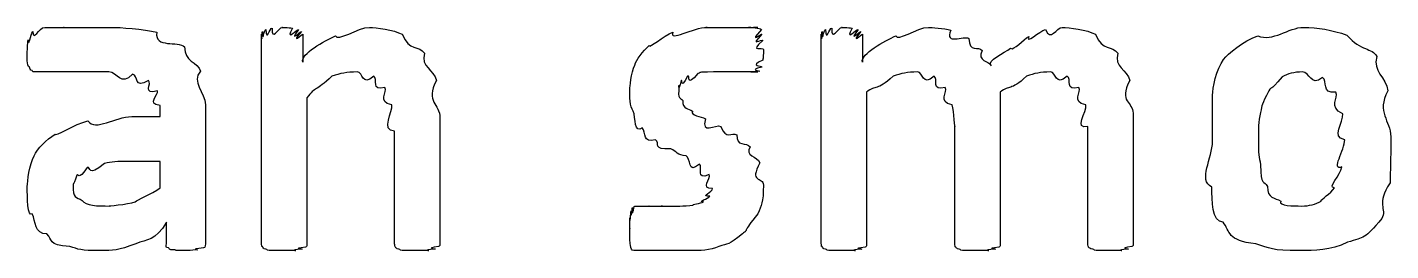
# Model space of a CAD drawing. Header units: millimetres. Extents: x 0 to 216, y 0 to 279.
# Drawn here: x 182.37 to 193.16, y 29.23 to 30.99 of the extents above; entities that cross this region are included whole.
import ezdxf

# ---------------------------------------------------------------- set-up
doc = ezdxf.new("R2010")
doc.units = ezdxf.units.MM
doc.layers.get('0').update_dxf_attribs({"linetype": 'CONTINUOUS'})

msp = doc.modelspace()

# ---------------------------------------------------------------- linework, layer by layer
at = {"color": 0}
for p, q in [((184.224, 29.2806), (184.224, 30.9342)), ((184.55, 30.9342), (184.55, 30.7137)), ((188.656, 29.2806), (188.656, 30.9342)), ((188.981, 30.9342), (188.981, 30.7137)), ((189.014, 30.4767), (189.014, 29.2806)), ((190.073, 30.4767), (190.073, 29.2806)), ((183.421, 30.2838), (183.421, 30.372)), ((183.779, 30.3775), (183.779, 29.2806)), ((184.583, 30.4326), (184.583, 29.2806)), ((183.195, 30.2838), (183.421, 30.2838)), ((185.636, 30.2727), (185.636, 29.2806)), ((191.125, 30.3113), (191.125, 29.2806)), ((185.277, 29.2806), (185.277, 30.168)), ((189.714, 29.2806), (189.714, 30.2066)), ((190.767, 29.2806), (190.767, 30.2066)), ((193.165, 30.1239), (193.165, 30.1239)), ((192.801, 30.1019), (192.801, 30.1019)), ((183.421, 29.931), (183.184, 29.931)), ((183.421, 29.7215), (183.421, 29.931)), ((188.197, 29.7436), (188.197, 29.7436)), ((183.471, 29.2806), (183.471, 29.4514))]:
    msp.add_line(p, q, dxfattribs=at)
for points in [[(182.412, 30.9563), (182.415, 30.8708), (182.462, 30.9893), (182.506, 30.9893)], [(182.506, 30.9893), (182.503, 30.9893), (182.601, 30.9893), (182.66, 30.9893)], [(182.66, 30.9893), (182.622, 30.9893), (182.782, 30.9893), (182.848, 30.9893)], [(182.848, 30.9893), (182.875, 30.9893), (182.987, 30.9893), (183.057, 30.9893)], [(183.057, 30.9893), (183.076, 30.9893), (183.301, 30.9755), (183.393, 30.9507)], [(184.307, 30.9838), (184.302, 30.8708), (184.357, 30.9893), (184.39, 30.9893)], [(184.39, 30.9893), (184.363, 30.9893), (184.445, 30.9866), (184.467, 30.9838)], [(184.809, 30.9232), (184.82, 30.8708), (184.986, 30.9893), (185.079, 30.9893)], [(185.079, 30.9893), (185.131, 30.9893), (185.268, 30.97), (185.338, 30.9342)], [(187.481, 30.9507), (187.444, 30.8708), (187.647, 30.9893), (187.751, 30.9893)], [(187.751, 30.9893), (187.708, 30.9893), (187.839, 30.9893), (187.883, 30.9893)], [(187.883, 30.9893), (187.913, 30.9893), (187.967, 30.9893), (188.004, 30.9893)], [(188.004, 30.9893), (187.988, 30.9893), (188.072, 30.9893), (188.098, 30.9893)], [(188.098, 30.9893), (188.039, 30.9893), (188.142, 30.9893), (188.153, 30.9893)], [(188.153, 30.9893), (188.065, 30.9893), (188.177, 30.9838), (188.181, 30.9728)], [(188.739, 30.9838), (188.733, 30.8708), (188.788, 30.9893), (188.821, 30.9893)], [(188.821, 30.9893), (188.795, 30.9893), (188.877, 30.9866), (188.899, 30.9838)], [(189.246, 30.9232), (189.252, 30.8708), (189.417, 30.9893), (189.505, 30.9893)], [(189.505, 30.9893), (189.523, 30.9893), (189.629, 30.981), (189.682, 30.9673)], [(190.431, 30.9728), (190.471, 30.8708), (190.519, 30.9893), (190.563, 30.9893)], [(190.563, 30.9893), (190.621, 30.9893), (190.758, 30.97), (190.828, 30.9342)], [(192.112, 30.9232), (192.231, 30.8708), (192.355, 30.9893), (192.476, 30.9893)], [(192.476, 30.9893), (192.584, 30.9893), (192.703, 30.9687), (192.818, 30.9287)], [(182.368, 30.7909), (182.368, 30.7826), (182.37, 30.8681), (182.374, 30.8901)], [(182.374, 30.8901), (182.379, 30.8267), (182.393, 30.9342), (182.412, 30.9563)], [(183.393, 30.9507), (183.378, 30.8198), (183.559, 30.886), (183.614, 30.835)], [(184.224, 30.9342), (184.224, 30.8419), (184.226, 30.948), (184.23, 30.9563)], [(184.23, 30.9563), (184.231, 30.8571), (184.242, 30.9687), (184.258, 30.9728)], [(184.258, 30.9728), (184.26, 30.8681), (184.288, 30.9838), (184.307, 30.9838)], [(184.467, 30.9838), (184.408, 30.8681), (184.506, 30.9797), (184.517, 30.9728)], [(184.517, 30.9728), (184.43, 30.8571), (184.535, 30.9631), (184.539, 30.9563)], [(184.539, 30.9563), (184.441, 30.8419), (184.55, 30.9411), (184.55, 30.9342)], [(184.55, 30.7137), (184.529, 30.7826), (184.723, 30.8791), (184.809, 30.9232)], [(185.338, 30.9342), (185.393, 30.7978), (185.47, 30.8474), (185.514, 30.7854)], [(187.293, 30.846), (187.293, 30.8198), (187.406, 30.9246), (187.481, 30.9507)], [(188.181, 30.9728), (188.072, 30.8488), (188.186, 30.948), (188.186, 30.9342)], [(188.186, 30.9342), (188.076, 30.824), (188.192, 30.9066), (188.192, 30.8846)], [(188.192, 30.8846), (188.079, 30.7826), (188.197, 30.8419), (188.197, 30.813)], [(188.656, 30.9342), (188.656, 30.8419), (188.657, 30.948), (188.662, 30.9563)], [(188.662, 30.9563), (188.663, 30.8571), (188.674, 30.9687), (188.689, 30.9728)], [(188.689, 30.9728), (188.692, 30.8681), (188.72, 30.9838), (188.739, 30.9838)], [(188.899, 30.9838), (188.839, 30.8681), (188.937, 30.9797), (188.948, 30.9728)], [(188.948, 30.9728), (188.861, 30.8571), (188.966, 30.9631), (188.97, 30.9563)], [(188.97, 30.9563), (188.873, 30.8419), (188.981, 30.9411), (188.981, 30.9342)], [(188.981, 30.7137), (188.965, 30.7826), (189.161, 30.8791), (189.246, 30.9232)], [(189.682, 30.9673), (189.629, 30.8419), (189.784, 30.9301), (189.825, 30.9011)], [(189.825, 30.9011), (189.828, 30.7867), (189.899, 30.8433), (189.93, 30.8074)], [(190.155, 30.824), (190.178, 30.8019), (190.255, 30.8956), (190.299, 30.9177)], [(190.299, 30.9177), (190.266, 30.8488), (190.387, 30.9618), (190.431, 30.9728)], [(190.828, 30.9342), (190.883, 30.7978), (190.96, 30.8474), (191.004, 30.7854)], [(191.842, 30.7358), (191.875, 30.7826), (191.994, 30.8791), (192.112, 30.9232)], [(192.818, 30.9287), (192.933, 30.7937), (193.014, 30.835), (193.055, 30.7578)], [(182.368, 30.7248), (182.368, 30.7165), (182.368, 30.7689), (182.368, 30.7909)], [(183.614, 30.835), (183.61, 30.7165), (183.715, 30.7192), (183.741, 30.6421)], [(185.514, 30.7854), (185.481, 30.6765), (185.589, 30.6544), (185.608, 30.5704)], [(187.178, 30.6917), (187.19, 30.7316), (187.241, 30.8019), (187.293, 30.846)], [(188.197, 30.813), (188.197, 30.7248), (188.195, 30.7551), (188.192, 30.7303)], [(189.93, 30.8074), (189.887, 30.7137), (189.982, 30.7303), (190.001, 30.6862)], [(190.001, 30.6862), (189.96, 30.7248), (190.107, 30.7867), (190.155, 30.824)], [(191.004, 30.7854), (190.971, 30.6765), (191.079, 30.6544), (191.098, 30.5704)], [(182.385, 30.6751), (182.371, 30.6765), (182.371, 30.7055), (182.368, 30.7248)], [(182.407, 30.6476), (182.386, 30.6503), (182.392, 30.6641), (182.385, 30.6751)], [(187.139, 30.5098), (187.139, 30.5001), (187.151, 30.6366), (187.178, 30.6917)], [(188.186, 30.6751), (188.068, 30.6476), (188.177, 30.6489), (188.17, 30.6421)], [(188.192, 30.7303), (188.076, 30.6765), (188.189, 30.6889), (188.186, 30.6751)], [(191.754, 30.4546), (191.754, 30.507), (191.783, 30.6586), (191.842, 30.7358)], [(193.055, 30.7578), (193.018, 30.6434), (193.128, 30.5938), (193.143, 30.4877)], [(182.434, 30.6366), (182.401, 30.6366), (182.414, 30.6393), (182.407, 30.6476)], [(182.506, 30.6366), (182.426, 30.6366), (182.448, 30.6366), (182.434, 30.6366)], [(182.627, 30.6366), (182.492, 30.6366), (182.539, 30.6366), (182.506, 30.6366)], [(182.793, 30.6366), (182.706, 30.6366), (182.674, 30.6366), (182.627, 30.6366)], [(183.013, 30.6366), (182.834, 30.6366), (182.859, 30.6366), (182.793, 30.6366)], [(183.201, 30.62), (183.107, 30.518), (183.086, 30.6366), (183.013, 30.6366)], [(183.327, 30.5704), (183.209, 30.496), (183.251, 30.609), (183.201, 30.62)], [(183.399, 30.4877), (183.275, 30.4519), (183.36, 30.5484), (183.327, 30.5704)], [(183.741, 30.6421), (183.661, 30.5621), (183.779, 30.4767), (183.779, 30.3775)], [(184.781, 30.6035), (184.65, 30.4781), (184.652, 30.5277), (184.583, 30.4326)], [(184.98, 30.6366), (184.897, 30.6366), (184.847, 30.6255), (184.781, 30.6035)], [(185.112, 30.6035), (185.014, 30.518), (185.031, 30.6366), (184.98, 30.6366)], [(185.2, 30.5153), (185.087, 30.4781), (185.148, 30.5842), (185.112, 30.6035)], [(185.608, 30.5704), (185.517, 30.394), (185.636, 30.3899), (185.636, 30.2727)], [(187.547, 30.5704), (187.517, 30.4629), (187.53, 30.5456), (187.53, 30.5318)], [(187.597, 30.6035), (187.538, 30.4891), (187.558, 30.5842), (187.547, 30.5704)], [(187.679, 30.6255), (187.583, 30.507), (187.619, 30.6145), (187.597, 30.6035)], [(187.801, 30.6366), (187.653, 30.6366), (187.715, 30.6324), (187.679, 30.6255)], [(187.938, 30.6366), (187.867, 30.6366), (187.851, 30.6366), (187.801, 30.6366)], [(188.043, 30.6366), (187.947, 30.6366), (187.978, 30.6366), (187.938, 30.6366)], [(188.115, 30.6366), (188.006, 30.6366), (188.072, 30.6366), (188.043, 30.6366)], [(188.153, 30.6366), (188.043, 30.6366), (188.133, 30.6366), (188.115, 30.6366)], [(188.17, 30.6421), (188.057, 30.6366), (188.16, 30.6366), (188.153, 30.6366)], [(189.224, 30.6035), (189.089, 30.4781), (189.092, 30.5428), (189.014, 30.4767)], [(189.417, 30.6366), (189.335, 30.6366), (189.29, 30.6255), (189.224, 30.6035)], [(189.549, 30.6035), (189.45, 30.518), (189.468, 30.6366), (189.417, 30.6366)], [(189.637, 30.5153), (189.523, 30.4781), (189.585, 30.5842), (189.549, 30.6035)], [(190.282, 30.6035), (190.147, 30.4781), (190.15, 30.5428), (190.073, 30.4767)], [(190.47, 30.6366), (190.39, 30.6366), (190.344, 30.6255), (190.282, 30.6035)], [(190.602, 30.6035), (190.504, 30.518), (190.521, 30.6366), (190.47, 30.6366)], [(190.696, 30.5153), (190.581, 30.4781), (190.642, 30.5842), (190.602, 30.6035)], [(191.098, 30.5704), (191.007, 30.394), (191.125, 30.4023), (191.125, 30.3113)], [(192.305, 30.598), (192.198, 30.4671), (192.229, 30.5346), (192.2, 30.4877)], [(192.465, 30.6366), (192.4, 30.6366), (192.349, 30.6228), (192.305, 30.598)], [(192.625, 30.5925), (192.526, 30.518), (192.527, 30.6366), (192.465, 30.6366)], [(192.73, 30.4767), (192.614, 30.4629), (192.669, 30.5663), (192.625, 30.5925)], [(183.421, 30.372), (183.305, 30.3857), (183.413, 30.4546), (183.399, 30.4877)], [(185.255, 30.3775), (185.135, 30.4009), (185.225, 30.4781), (185.2, 30.5153)], [(187.167, 30.3279), (187.139, 30.3637), (187.139, 30.4395), (187.139, 30.5098)], [(187.53, 30.5318), (187.517, 30.4009), (187.538, 30.4436), (187.558, 30.4105)], [(189.692, 30.3775), (189.571, 30.4009), (189.662, 30.4781), (189.637, 30.5153)], [(190.751, 30.3775), (190.629, 30.4009), (190.72, 30.4781), (190.696, 30.5153)], [(191.754, 30.0909), (191.754, 30.1694), (191.754, 30.3444), (191.754, 30.4546)], [(192.2, 30.4877), (192.14, 30.372), (192.148, 30.383), (192.134, 30.3168)], [(192.785, 30.3058), (192.665, 30.3637), (192.755, 30.4285), (192.73, 30.4767)], [(193.143, 30.4877), (193.047, 30.3127), (193.165, 30.2589), (193.165, 30.1239)], [(185.277, 30.168), (185.161, 30.1763), (185.269, 30.3251), (185.255, 30.3775)], [(187.558, 30.4105), (187.558, 30.3389), (187.605, 30.3527), (187.635, 30.3279)], [(189.714, 30.2066), (189.714, 30.1763), (189.706, 30.3251), (189.692, 30.3775)], [(190.767, 30.2066), (190.652, 30.1763), (190.762, 30.3251), (190.751, 30.3775)], [(182.589, 30.146), (182.585, 30.1212), (182.745, 30.2286), (182.848, 30.2507)], [(182.848, 30.2507), (182.908, 30.1653), (183.066, 30.2838), (183.195, 30.2838)], [(187.238, 30.1956), (187.175, 30.1432), (187.185, 30.2755), (187.167, 30.3279)], [(187.635, 30.3279), (187.62, 30.2907), (187.702, 30.2852), (187.74, 30.2672)], [(187.74, 30.2672), (187.697, 30.1363), (187.82, 30.2286), (187.861, 30.2066)], [(192.134, 30.3168), (192.114, 30.2424), (192.118, 30.1859), (192.118, 30.1129)], [(192.801, 30.1019), (192.687, 30.1184), (192.796, 30.2424), (192.785, 30.3058)], [(182.423, 29.9751), (182.445, 30.0302), (182.518, 30.1019), (182.589, 30.146)], [(187.343, 30.1019), (187.238, 30.0702), (187.271, 30.1584), (187.238, 30.1956)], [(187.861, 30.2066), (187.9, 30.0964), (187.947, 30.1653), (187.988, 30.1405)], [(187.988, 30.1405), (187.979, 30.044), (188.062, 30.0826), (188.093, 30.0468)], [(193.165, 30.1239), (193.165, 29.9268), (193.162, 29.8704), (193.16, 29.7601)], [(187.464, 30.0302), (187.315, 30.0192), (187.383, 30.0757), (187.343, 30.1019)], [(187.585, 29.9751), (187.517, 29.9779), (187.508, 30.0109), (187.464, 30.0302)], [(188.093, 30.0468), (188.043, 29.9751), (188.151, 29.9709), (188.17, 29.92)], [(191.748, 29.727), (191.636, 29.7835), (191.754, 29.9544), (191.754, 30.0909)], [(192.118, 30.1129), (192.114, 29.9779), (192.123, 29.9696), (192.134, 29.9034)], [(192.779, 29.8869), (192.687, 29.8497), (192.801, 30.0247), (192.801, 30.1019)], [(182.368, 29.7326), (182.368, 29.7725), (182.386, 29.9048), (182.423, 29.9751)], [(182.98, 29.9145), (182.838, 29.7946), (182.878, 29.8952), (182.842, 29.8814)], [(183.184, 29.931), (183.07, 29.931), (183.038, 29.9255), (182.98, 29.9145)], [(187.69, 29.909), (187.594, 29.8235), (187.626, 29.9558), (187.585, 29.9751)], [(187.767, 29.8263), (187.657, 29.7767), (187.723, 29.8869), (187.69, 29.909)], [(188.17, 29.92), (188.079, 29.7574), (188.197, 29.8125), (188.197, 29.7436)], [(182.76, 29.8208), (182.728, 29.7174), (182.732, 29.7725), (182.732, 29.7436)], [(182.842, 29.8814), (182.765, 29.7656), (182.777, 29.8456), (182.76, 29.8208)], [(187.795, 29.716), (187.693, 29.7133), (187.785, 29.7959), (187.767, 29.8263)], [(192.134, 29.9034), (192.136, 29.7326), (192.163, 29.7835), (192.189, 29.7326)], [(192.719, 29.7215), (192.661, 29.7215), (192.768, 29.8235), (192.779, 29.8869)], [(182.407, 29.5176), (182.368, 29.4817), (182.368, 29.6513), (182.368, 29.7326)], [(182.732, 29.7436), (182.728, 29.6361), (182.755, 29.6513), (182.804, 29.6223)], [(183.223, 29.6113), (183.235, 29.6251), (183.351, 29.6733), (183.421, 29.7215)], [(187.773, 29.6554), (187.693, 29.6471), (187.795, 29.694), (187.795, 29.716)], [(188.197, 29.7436), (188.197, 29.603), (188.182, 29.5837), (188.153, 29.5176)], [(191.837, 29.4514), (191.75, 29.4528), (191.748, 29.6195), (191.748, 29.727)], [(192.189, 29.7326), (192.187, 29.6333), (192.25, 29.6458), (192.294, 29.6168)], [(192.614, 29.6168), (192.606, 29.6292), (192.693, 29.6774), (192.719, 29.7215)], [(193.16, 29.7601), (193.044, 29.592), (193.138, 29.5589), (193.094, 29.479)], [(182.804, 29.6223), (182.827, 29.5782), (182.926, 29.5782), (183.019, 29.5782)], [(183.019, 29.5782), (182.993, 29.5782), (183.159, 29.5892), (183.223, 29.6113)], [(187.641, 29.5837), (187.624, 29.5892), (187.701, 29.6003), (187.723, 29.6113)], [(187.723, 29.6113), (187.668, 29.6113), (187.762, 29.6361), (187.773, 29.6554)], [(192.294, 29.6168), (192.275, 29.5782), (192.393, 29.5782), (192.46, 29.5782)], [(192.46, 29.5782), (192.518, 29.5782), (192.57, 29.5906), (192.614, 29.6168)], [(182.523, 29.3577), (182.423, 29.3577), (182.436, 29.4542), (182.407, 29.5176)], [(187.139, 29.4845), (187.142, 29.4197), (187.146, 29.5245), (187.15, 29.5396)], [(187.139, 29.4018), (187.139, 29.3756), (187.139, 29.4624), (187.139, 29.4845)], [(187.15, 29.5396), (187.15, 29.4487), (187.157, 29.5631), (187.161, 29.5672)], [(187.161, 29.5672), (187.157, 29.4597), (187.169, 29.5782), (187.178, 29.5782)], [(187.178, 29.5782), (187.175, 29.5782), (187.202, 29.5782), (187.222, 29.5782)], [(187.222, 29.5782), (187.216, 29.5782), (187.267, 29.5782), (187.293, 29.5782)], [(187.293, 29.5782), (187.271, 29.5782), (187.357, 29.5782), (187.398, 29.5782)], [(187.398, 29.5782), (187.351, 29.5782), (187.483, 29.5782), (187.536, 29.5782)], [(187.536, 29.5782), (187.561, 29.5782), (187.61, 29.5796), (187.641, 29.5837)], [(188.153, 29.5176), (188.023, 29.3577), (188.087, 29.4018), (188.032, 29.3577)], [(193.094, 29.479), (192.956, 29.3136), (192.959, 29.3357), (192.823, 29.2916)], [(183.471, 29.4514), (183.382, 29.2985), (183.316, 29.3164), (183.228, 29.2806)], [(187.144, 29.2696), (187.139, 29.2874), (187.139, 29.3467), (187.139, 29.4018)], [(192.096, 29.2806), (191.867, 29.3026), (191.895, 29.377), (191.837, 29.4514)], [(182.704, 29.2585), (182.523, 29.2696), (182.573, 29.3136), (182.523, 29.3577)], [(183.228, 29.2806), (183.087, 29.2255), (183.046, 29.2255), (182.947, 29.2255)], [(183.487, 29.2475), (183.455, 29.2475), (183.471, 29.2654), (183.471, 29.2806)], [(183.779, 29.2806), (183.779, 29.2475), (183.774, 29.2544), (183.763, 29.2475)], [(184.23, 29.2585), (184.224, 29.2544), (184.224, 29.2723), (184.224, 29.2806)], [(184.583, 29.2806), (184.58, 29.2503), (184.579, 29.2599), (184.572, 29.253)], [(185.283, 29.253), (185.279, 29.2503), (185.277, 29.2696), (185.277, 29.2806)], [(185.636, 29.2806), (185.636, 29.2544), (185.631, 29.2654), (185.625, 29.2585)], [(187.172, 29.2255), (187.15, 29.2255), (187.151, 29.2392), (187.144, 29.2696)], [(188.032, 29.3577), (187.918, 29.2696), (187.918, 29.2806), (187.845, 29.2585)], [(188.662, 29.2585), (188.656, 29.2544), (188.656, 29.2723), (188.656, 29.2806)], [(189.014, 29.2806), (189.012, 29.2503), (189.01, 29.2599), (189.004, 29.253)], [(189.72, 29.253), (189.714, 29.2503), (189.714, 29.2696), (189.714, 29.2806)], [(190.073, 29.2806), (190.07, 29.2503), (190.069, 29.2599), (190.062, 29.253)], [(190.773, 29.253), (190.769, 29.2503), (190.767, 29.2696), (190.767, 29.2806)], [(191.125, 29.2806), (191.125, 29.2544), (191.122, 29.2654), (191.115, 29.2585)], [(192.443, 29.2255), (192.217, 29.2255), (192.213, 29.2433), (192.096, 29.2806)], [(192.823, 29.2916), (192.687, 29.2255), (192.564, 29.2255), (192.443, 29.2255)], [(182.947, 29.2255), (182.783, 29.2255), (182.777, 29.2365), (182.704, 29.2585)], [(183.537, 29.231), (183.478, 29.2323), (183.498, 29.2392), (183.487, 29.2475)], [(183.625, 29.2255), (183.522, 29.2255), (183.559, 29.2268), (183.537, 29.231)], [(183.713, 29.231), (183.599, 29.2255), (183.665, 29.2255), (183.625, 29.2255)], [(183.763, 29.2475), (183.639, 29.2323), (183.735, 29.2337), (183.713, 29.231)], [(184.258, 29.2365), (184.235, 29.2392), (184.237, 29.2503), (184.23, 29.2585)], [(184.313, 29.2255), (184.26, 29.2282), (184.271, 29.2323), (184.258, 29.2365)], [(184.401, 29.2255), (184.308, 29.2255), (184.337, 29.2255), (184.313, 29.2255)], [(184.489, 29.2255), (184.379, 29.2255), (184.437, 29.2255), (184.401, 29.2255)], [(184.544, 29.2365), (184.426, 29.2282), (184.514, 29.2282), (184.489, 29.2255)], [(184.572, 29.253), (184.452, 29.2392), (184.558, 29.2433), (184.544, 29.2365)], [(185.31, 29.2365), (185.289, 29.2392), (185.289, 29.2489), (185.283, 29.253)], [(185.365, 29.2255), (185.316, 29.2282), (185.324, 29.2323), (185.31, 29.2365)], [(185.459, 29.2255), (185.363, 29.2255), (185.39, 29.2255), (185.365, 29.2255)], [(185.542, 29.2255), (185.433, 29.2255), (185.492, 29.2255), (185.459, 29.2255)], [(185.597, 29.2365), (185.481, 29.2282), (185.567, 29.2282), (185.542, 29.2255)], [(185.625, 29.2585), (185.506, 29.2392), (185.611, 29.2433), (185.597, 29.2365)], [(187.233, 29.2255), (187.175, 29.2255), (187.186, 29.2255), (187.172, 29.2255)], [(187.326, 29.2255), (187.227, 29.2255), (187.258, 29.2255), (187.233, 29.2255)], [(187.459, 29.2255), (187.304, 29.2255), (187.366, 29.2255), (187.326, 29.2255)], [(187.613, 29.2255), (187.517, 29.2255), (187.506, 29.2255), (187.459, 29.2255)], [(187.845, 29.2585), (187.774, 29.2255), (187.697, 29.2255), (187.613, 29.2255)], [(188.689, 29.2365), (188.667, 29.2392), (188.669, 29.2503), (188.662, 29.2585)], [(188.744, 29.2255), (188.692, 29.2282), (188.703, 29.2323), (188.689, 29.2365)], [(188.832, 29.2255), (188.74, 29.2255), (188.769, 29.2255), (188.744, 29.2255)], [(188.921, 29.2255), (188.811, 29.2255), (188.868, 29.2255), (188.832, 29.2255)], [(188.976, 29.2365), (188.857, 29.2282), (188.946, 29.2282), (188.921, 29.2255)], [(189.004, 29.253), (188.884, 29.2392), (188.99, 29.2433), (188.976, 29.2365)], [(189.748, 29.2365), (189.726, 29.2392), (189.727, 29.2489), (189.72, 29.253)], [(189.803, 29.2255), (189.75, 29.2282), (189.761, 29.2323), (189.748, 29.2365)], [(189.891, 29.2255), (189.799, 29.2255), (189.828, 29.2255), (189.803, 29.2255)], [(189.979, 29.2255), (189.869, 29.2255), (189.927, 29.2255), (189.891, 29.2255)], [(190.034, 29.2365), (189.913, 29.2282), (190.001, 29.2282), (189.979, 29.2255)], [(190.062, 29.253), (189.942, 29.2392), (190.048, 29.2433), (190.034, 29.2365)], [(190.806, 29.2365), (190.78, 29.2392), (190.78, 29.2489), (190.773, 29.253)], [(190.861, 29.2255), (190.809, 29.2282), (190.82, 29.2323), (190.806, 29.2365)], [(190.949, 29.2255), (190.853, 29.2255), (190.883, 29.2255), (190.861, 29.2255)], [(191.032, 29.2255), (190.923, 29.2255), (190.982, 29.2255), (190.949, 29.2255)], [(191.087, 29.2365), (190.971, 29.2282), (191.057, 29.2282), (191.032, 29.2255)], [(191.115, 29.2585), (190.996, 29.2392), (191.101, 29.2433), (191.087, 29.2365)]]:
    msp.add_open_spline(points, degree=3, dxfattribs=at)

doc.saveas('drawing.dxf')
